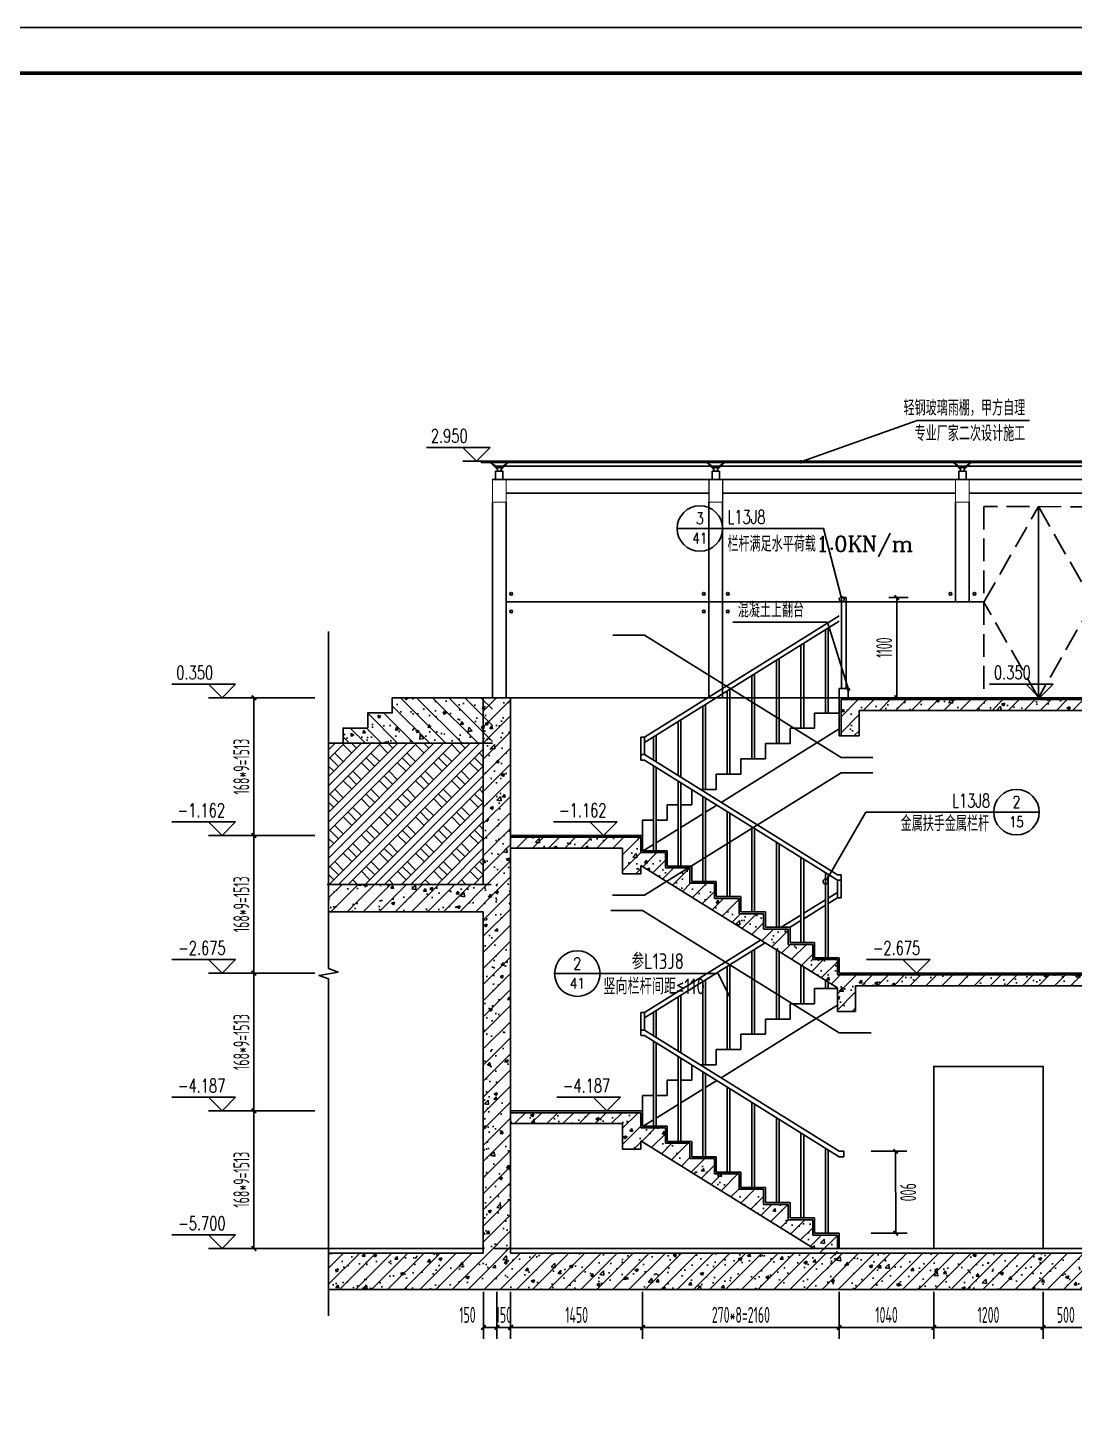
# Model space of a CAD drawing. Extents: x -473190 to 2138458, y -81875 to 2633646.
# Drawn here: x 1326330 to 1337832, y -7941 to 7225 of the extents above; entities that cross this region are included whole.
import ezdxf
from ezdxf.enums import TextEntityAlignment as Align

# ---------------------------------------------------------------- set-up
doc = ezdxf.new("R2010")
doc.units = 0
doc.header["$LTSCALE"] = 1000
doc.linetypes.add('__DASH', pattern=[0.35, 0.25, -0.1])
doc.linetypes.add('DOTE', pattern=[2.42, 2, -0.2, 0.02, -0.2])
for name, color, linetype in [('AXIS', 3, 'Continuous'), ('DIM_IDEN', 3, 'Continuous'), ('DIM_LEAD', 3, 'Continuous'), ('DIM_SYMB', 3, 'Continuous'), ('DOTE', 1, 'DOTE'), ('E_WINDOW', 4, 'Continuous'), ('ECA_TK', 7, 'Continuous'), ('PUB_DIM', 3, 'Continuous'), ('PUB_HATCH', 8, 'Continuous'), ('PUB_TEXT', 7, 'Continuous'), ('RF-QT', 30, 'Continuous'), ('S_E_STAIR', 4, 'Continuous'), ('S_STAIR', 2, 'Continuous'), ('S_SURFACE', 6, 'Continuous'), ('tk', 7, 'Continuous'), ('WALL', 9, 'Continuous')]:
    doc.layers.add(name, color=color, linetype=linetype)
doc.styles.add('_TCH_DIM', font='SIMPLEX', dxfattribs={"bigfont": 'GBCBIG'})
doc.styles.add('_TCH_DIM_T3', font='tssdeng.shx', dxfattribs={"width": 0.564706, "bigfont": '@@@tssdchn.shx'})
doc.styles.add('_TCH_LABEL', font='COMPLEX', dxfattribs={"bigfont": 'GBCBIG'})
doc.styles.add('TYDG_02', font='TSSDENG', dxfattribs={"width": 0.8, "bigfont": 'TSSDCHN'})
doc.dimstyles.new('_TCH_ARCH&&50', dxfattribs={"dimtxt": 175, "dimasz": 50, "dimexe": 125, "dimexo": 150, "dimgap": 50, "dimtad": 1, "dimdec": 0, "dimzin": 0, "dimdsep": 46, "dimtxsty": '_TCH_DIM_T3', "dimblk": 'ARCHTICK', "dimcen": 0.09, "dimclrt": 7, "dimazin": 2, "dimtfac": 1, "dimtdec": 0, "dimtix": 1, "dimtmove": 2, "dimatfit": 3, "dimfxl": 0, "dimtolj": 1, "dimtzin": 0, "dimarcsym": 0})
pattern_1 = [(45, (-290, -2e-05), (-88.388348, 88.388348), []), (50, (-290, -2e-05), (358.63009, -31.37607), [37.5, -412.5]), (355, (-290, -2e-05), (-69.37567, 376.09607), [30, -330]), (100.4514, (-260.1, -2.6), (289.25469, 344.71977), [31.8701, -350.57106]), (46.1842, (-290, 100), (533.62052, -82.7595), [56.25, -618.75]), (96.6356, (-245.53, 93.1), (467.33135, 487.05894), [47.80514, -525.8565]), (351.1842, (-290, 100), (467.33097, 487.0593), [45, -495]), (21, (-240, 75), (298.453526, -201.309445), [37.5, -412.5]), (326, (-240, 75), (121.65767, 362.57502), [30, -330]), (71.4514, (-215.13, 58.22), (420.11131, 161.26525), [31.8701, -350.57106]), (37.5, (-290, -2e-05), (6.079928, 166.446927), [0, -326, 0, -335, 0, -331.25]), (7.5, (-290, -2e-05), (131.534769, 197.205856), [0, -191, 0, -318.5, 0, -126.25]), (327.5, (-401.5, -2e-05), (266.911218, -11.277436), [0, -125, 0, -390, 0, -517.5]), (317.5, (-451.5, -2e-05), (291.593085, 50.05249), [0, -162.5, 0, -259, 0, -367.5])]
pattern_2 = [(45, (-477544.96, -71625.69), (-88.388348, 88.388348), []), (50, (-477544.96, -71625.7), (358.63009, -31.376067), [37.5, -412.5]), (355, (-477544.96, -71625.7), (-69.37567, 376.09607), [30, -330]), (100.4514, (-477515.08, -71628.3), (289.25469, 344.71977), [31.870095, -350.571056]), (46.1842, (-477544.96, -71525.7), (533.62052, -82.75951), [56.25, -618.75]), (96.6356, (-477500.5, -71532.6), (467.33135, 487.05894), [47.80514, -525.8565]), (351.1842, (-477544.96, -71525.7), (467.33097, 487.0593), [45, -495]), (21, (-477494.96, -71550.7), (298.453526, -201.309445), [37.5, -412.5]), (326, (-477494.96, -71550.7), (121.657666, 362.57502), [30, -330]), (71.4514, (-477470.1, -71567.47), (420.111314, 161.26525), [31.870095, -350.571056]), (37.5, (-477544.96, -71625.69), (6.079928, 166.446927), [0, -326, 0, -335, 0, -331.25]), (7.5, (-477544.96, -71625.69), (131.534769, 197.205856), [0, -191, 0, -318.5, 0, -126.25]), (327.5, (-477656.46, -71625.69), (266.911218, -11.277436), [0, -125, 0, -390, 0, -517.5]), (317.5, (-477706.46, -71625.7), (291.593085, 50.05249), [0, -162.5, 0, -259, 0, -367.5])]

# ---------------------------------------------------------------- blocks, each defined once
blk = doc.blocks.new('10B_A1E图框')
at = {"layer": 'ECA_TK'}
blk.add_lwpolyline([(0, 0), (841, 0), (841, 594), (0, 594)], close=True, dxfattribs=at)
at = {"layer": 'ECA_TK', "const_width": 0.8}
blk.add_lwpolyline([(831, 10), (831, 584), (18, 584), (18, 10)], close=True, dxfattribs=at)
blk = doc.blocks.new('A$C263E0DDE')
at = {"layer": 'DIM_IDEN'}
for p, q in [((-1427, 260), (-1927, 260)), ((-130, 260), (-1427, 260)), ((0, 0), (-130, 260))]:
    blk.add_line(p, q, dxfattribs=at)
for centre, radius in [((-1677, 260), 250), ((0, 0), 0)]:
    blk.add_circle(centre, radius, dxfattribs=at)
at = {"layer": 'PUB_TEXT', "style": 'TYDG_02', "width": 0.8}
for s, p in [('参L13J8', (-1078, 309)), ('竖向栏杆间距≤110', (-1391, 33))]:
    blk.add_text(s, height=175, dxfattribs=at).set_placement(p)
at = {"layer": 'PUB_TEXT', "style": '_TCH_LABEL'}
for s, height, p, p2 in [('2', 131, (-1721, 306), (-1634, 306)), ('41', 114.4, (-1759, 96), (-1596, 96))]:
    blk.add_text(s, height=height, dxfattribs=at).set_placement(p, p2, align=Align.FIT)
blk = doc.blocks.new('6300')
at = {"layer": 'DIM_SYMB'}
for p, q in [((-83406, 375956), (-82128, 376411)), ((-82128, 376411), (-80896, 376411))]:
    blk.add_line(p, q, dxfattribs=at)
at = {"layer": 'DIM_SYMB', "const_width": 20}
blk.add_lwpolyline([(-83415, 375952, 1), (-83397, 375959, 1)], format="xyb", close=True, dxfattribs=at)
at = {"layer": 'E_WINDOW'}
for p, q in [((-79874, 375963), (-86921, 375964)), ((-86921, 375950), (-86921, 375964)), ((-79874, 375949), (-86921, 375950)), ((-79874, 375949), (-79874, 375963)), ((-80121, 375762), (-86796, 375763)), ((-84417, 375613), (-86646, 375613)), ((-81707, 375613), (-84267, 375613)), ((-80121, 375612), (-81557, 375613)), ((-86796, 373364), (-86796, 375513)), ((-86646, 373364), (-86646, 375513)), ((-84417, 373363), (-84417, 375513)), ((-84267, 373363), (-84267, 375513)), ((-81707, 374418), (-81707, 375513)), ((-81557, 374418), (-81557, 375513)), ((-80796, 373365), (-80796, 375464)), ((-80121, 373364), (-80121, 375512)), ((-79996, 373364), (-79996, 375512))]:
    blk.add_line(p, q, dxfattribs=at)
at = {"layer": 'E_WINDOW', "linetype": 'Continuous'}
for p, q in [((-86741, 375893), (-86818, 375950)), ((-86741, 375873), (-86818, 375950)), ((-86763, 375909), (-86680, 375909)), ((-86726, 375964), (-86726, 375950)), ((-86726, 375909), (-86726, 375893)), ((-86716, 375964), (-86716, 375950)), ((-86716, 375909), (-86716, 375893)), ((-86701, 375893), (-86624, 375950)), ((-86701, 375873), (-86624, 375950)), ((-86665, 375909), (-80121, 375908)), ((-84362, 375893), (-84439, 375950)), ((-84362, 375873), (-84439, 375950)), ((-84347, 375964), (-84347, 375950)), ((-84347, 375909), (-84347, 375893)), ((-84337, 375964), (-84337, 375950)), ((-84337, 375909), (-84337, 375893)), ((-84322, 375893), (-84245, 375950)), ((-84322, 375873), (-84245, 375950)), ((-81652, 375893), (-81729, 375950)), ((-81652, 375873), (-81729, 375950)), ((-81637, 375964), (-81637, 375950)), ((-81637, 375909), (-81637, 375893)), ((-81627, 375964), (-81627, 375950)), ((-81627, 375909), (-81627, 375893)), ((-81612, 375893), (-81535, 375950)), ((-81612, 375873), (-81535, 375950)), ((-80066, 375892), (-80143, 375949)), ((-80066, 375872), (-80143, 375949)), ((-80088, 375908), (-80030, 375908)), ((-80076, 375963), (-80076, 375949)), ((-80076, 375908), (-80076, 375892)), ((-80066, 375963), (-80066, 375949)), ((-80066, 375908), (-80066, 375892)), ((-80051, 375892), (-79974, 375949)), ((-80051, 375872), (-79974, 375949)), ((-86646, 374419), (-81892, 374418)), ((-81892, 374418), (-81396, 374419)), ((-80196, 374418), (-80121, 374418))]:
    blk.add_line(p, q, dxfattribs=at)
at = {"layer": 'E_WINDOW', "linetype": '__DASH'}
for p, q in [((-81396, 374414), (-80796, 375464)), ((-80796, 375464), (-80196, 374413)), ((-80796, 373365), (-81396, 374414)), ((-80196, 374413), (-80796, 373365))]:
    blk.add_line(p, q, dxfattribs=at)
at = {"layer": 'E_WINDOW', "linetype": 'Continuous'}
for points in [[(-86761, 375763), (-86761, 375853), (-86681, 375853), (-86681, 375763)], [(-86701, 375853), (-86701, 375893), (-86741, 375893), (-86741, 375853)], [(-84382, 375763), (-84382, 375853), (-84302, 375853), (-84302, 375763)], [(-84322, 375853), (-84322, 375893), (-84362, 375893), (-84362, 375853)], [(-81672, 375763), (-81672, 375853), (-81592, 375853), (-81592, 375763)], [(-81612, 375853), (-81612, 375893), (-81652, 375893), (-81652, 375853)], [(-80086, 375762), (-80086, 375852), (-80031, 375852), (-80031, 375762)], [(-80051, 375852), (-80051, 375892), (-80066, 375892), (-80066, 375852)]]:
    blk.add_lwpolyline(points, close=True, dxfattribs=at)
at = {"layer": 'E_WINDOW', "const_width": 12.5}
for points in [[(-86646, 375763), (-86796, 375763), (-86796, 375513), (-86646, 375513)], [(-84267, 375763), (-84417, 375763), (-84417, 375513), (-84267, 375513)], [(-81557, 375763), (-81707, 375763), (-81707, 375513), (-81557, 375513)], [(-79996, 375762), (-80121, 375762), (-80121, 375512), (-79996, 375512)]]:
    blk.add_lwpolyline(points, close=True, dxfattribs=at)
at = {"layer": 'E_WINDOW', "linetype": '__DASH'}
blk.add_lwpolyline([(-80196, 373364), (-80196, 375463), (-81396, 375464), (-81396, 373365), (-80196, 373364)], dxfattribs=at)
at = {"layer": 'E_WINDOW', "linetype": 'Continuous'}
for centre in [(-86589, 374507), (-84474, 374507), (-84210, 374507), (-81764, 374507), (-81500, 374507), (-80178, 374506), (-86589, 374313), (-84474, 374313), (-84210, 374313), (-80178, 374312)]:
    blk.add_circle(centre, 15, dxfattribs=at)
at = {"layer": 'PUB_TEXT', "style": '_TCH_DIM'}
for s, height, p in [('轻钢玻璃雨棚，甲方自理', 168.79, (-82279, 376464)), ('专业厂家二次设计施工', 168.8, (-82157, 376184))]:
    blk.add_text(s, height=height, dxfattribs=at).set_placement(p)
blk = doc.blocks.new('DSF')
at = {"layer": 'PUB_HATCH'}
h = blk.add_hatch(dxfattribs=at)
h.set_pattern_fill('钢筋混凝土', color=256, scale=50, style=0)
h.set_pattern_definition(pattern_1)
h.paths.add_polyline_path([(1269257, 159731), (1271927, 159731), (1271927, 159611), (1269457, 159611), (1269457, 159331), (1269257, 159331)])
h = blk.add_hatch(dxfattribs=at)
h.set_pattern_fill('钢筋混凝土', color=256, scale=50, style=0)
h.set_pattern_definition(pattern_1)
h.paths.add_polyline_path([(1267057, 158218), (1265627, 158218), (1265627, 158098), (1266857, 158098), (1266857, 157818), (1267057, 157818)])
h = blk.add_hatch(dxfattribs=at)
h.set_pattern_fill('钢筋混凝土', color=256, scale=50, style=0)
h.set_pattern_definition(pattern_1)
h.paths.add_polyline_path([(1269217, 156706), (1269217, 156874), (1268947, 156874), (1268947, 157042), (1268677, 157042), (1268677, 157210), (1268407, 157210), (1268407, 157378), (1268137, 157378), (1268137, 157546), (1267867, 157546), (1267867, 157714), (1267597, 157714), (1267597, 157882), (1267327, 157882), (1267327, 158050), (1267057, 158050), (1267057, 158098), (1267057, 157909), (1269217, 156564)])
h = blk.add_hatch(dxfattribs=at)
h.set_pattern_fill('钢筋混凝土', color=256, scale=50, style=0)
h.set_pattern_definition(pattern_1)
h.paths.add_polyline_path([(1269217, 156706), (1271927, 156706), (1271927, 156586), (1269417, 156586), (1269417, 156306), (1269217, 156306)])
h = blk.add_hatch(dxfattribs=at)
h.set_pattern_fill('钢筋混凝土', color=256, scale=50, style=0)
h.set_pattern_definition(pattern_1)
h.paths.add_polyline_path([(1267057, 155193), (1265627, 155193), (1265627, 155073), (1266857, 155073), (1266857, 154793), (1267057, 154793)])
h = blk.add_hatch(dxfattribs=at)
h.set_pattern_fill('钢筋混凝土', color=256, scale=50, style=0)
h.set_pattern_definition(pattern_1)
h.paths.add_polyline_path([(1269217, 153681), (1269217, 153849), (1268947, 153849), (1268947, 154017), (1268677, 154017), (1268677, 154185), (1268407, 154185), (1268407, 154353), (1268137, 154353), (1268137, 154521), (1267867, 154521), (1267867, 154689), (1267597, 154689), (1267597, 154857), (1267327, 154857), (1267327, 155025), (1267057, 155025), (1267057, 155073), (1267057, 154884), (1269217, 153539)])
at = {"layer": 'S_E_STAIR'}
for p, q in [((1267097, 159319), (1269237, 160651)), ((1267097, 159259), (1269237, 160591)), ((1269087, 159583), (1269087, 160498)), ((1269117, 159583), (1269117, 160516)), ((1268817, 159415), (1268817, 160329)), ((1268847, 159415), (1268847, 160348)), ((1268547, 159247), (1268547, 160161)), ((1268577, 159247), (1268577, 160180)), ((1268307, 159079), (1268307, 160012)), ((1268277, 159079), (1268277, 159993)), ((1268007, 158911), (1268007, 159825)), ((1268037, 158911), (1268037, 159844)), ((1267737, 158743), (1267737, 159657)), ((1267767, 158743), (1267767, 159676)), ((1268967, 159415), (1268967, 159583)), ((1268967, 159583), (1269237, 159583)), ((1269237, 159583), (1269237, 159611)), ((1267467, 158896), (1267467, 159489)), ((1267497, 158877), (1267497, 159508)), ((1267939, 158601), (1269237, 159409)), ((1268697, 159247), (1268697, 159415)), ((1268697, 159415), (1268967, 159415)), ((1267057, 159126), (1267057, 159319)), ((1267057, 159319), (1267097, 159319)), ((1267097, 159319), (1267097, 159126)), ((1267197, 159064), (1267197, 159321)), ((1267227, 159045), (1267227, 159340)), ((1267057, 159066), (1267057, 159126)), ((1267057, 159126), (1267097, 159126)), ((1267097, 159126), (1267057, 159126)), ((1269217, 157806), (1267097, 159126)), ((1268427, 159079), (1268427, 159247)), ((1268427, 159247), (1268697, 159247)), ((1267097, 159066), (1267057, 159066)), ((1269217, 157746), (1267097, 159066)), ((1267197, 158070), (1267197, 159004)), ((1267227, 158070), (1267227, 158985)), ((1268157, 158911), (1268157, 159079)), ((1268157, 159079), (1268427, 159079)), ((1267467, 157902), (1267467, 158836)), ((1267497, 157902), (1267497, 158817)), ((1267887, 158743), (1267887, 158911)), ((1267887, 158911), (1268157, 158911)), ((1267617, 158575), (1267617, 158742)), ((1267713, 158743), (1267887, 158743)), ((1267737, 157734), (1267737, 158668)), ((1267767, 157734), (1267767, 158649)), ((1267347, 158406), (1267347, 158575)), ((1267347, 158575), (1267467, 158575)), ((1267497, 158575), (1267617, 158575)), ((1267767, 158494), (1267891, 158571)), ((1268007, 157566), (1268007, 158500)), ((1267077, 158238), (1267077, 158406)), ((1267077, 158406), (1267197, 158406)), ((1267227, 158406), (1267347, 158406)), ((1267497, 158326), (1267737, 158475)), ((1268037, 157566), (1268037, 158481)), ((1267227, 158158), (1267467, 158307)), ((1268277, 157398), (1268277, 158331)), ((1268307, 157398), (1268307, 158313)), ((1267077, 158065), (1267197, 158139)), ((1268547, 157230), (1268547, 158163)), ((1268577, 157230), (1268577, 158145)), ((1268817, 157062), (1268817, 157995)), ((1268847, 157062), (1268847, 157977)), ((1269087, 156894), (1269087, 157827)), ((1269117, 156894), (1269117, 157809)), ((1269217, 157806), (1269257, 157806)), ((1269257, 157746), (1269217, 157746)), ((1269217, 157746), (1269257, 157746)), ((1269217, 157553), (1269217, 157746)), ((1269257, 157806), (1269257, 157746)), ((1269257, 157746), (1269257, 157553)), ((1269117, 157551), (1269217, 157613)), ((1268847, 157383), (1269087, 157532)), ((1268847, 157323), (1269087, 157472)), ((1269117, 157491), (1269217, 157553)), ((1269257, 157553), (1269217, 157553)), ((1268601, 157230), (1268817, 157364)), ((1268697, 157230), (1268817, 157304)), ((1267097, 156294), (1268374, 157089)), ((1267097, 156234), (1268422, 157059)), ((1268307, 156054), (1268307, 156987)), ((1268547, 156222), (1268547, 156982)), ((1268277, 156054), (1268277, 156968)), ((1268577, 156222), (1268577, 156963)), ((1268007, 155886), (1268007, 156800)), ((1268037, 155886), (1268037, 156819)), ((1268817, 156390), (1268817, 156813)), ((1268847, 156390), (1268847, 156795)), ((1267737, 155717), (1267737, 156632)), ((1267767, 155717), (1267767, 156651)), ((1268967, 156390), (1268967, 156558)), ((1268967, 156558), (1269217, 156558)), ((1269087, 156558), (1269087, 156645)), ((1269117, 156558), (1269117, 156627)), ((1267467, 155871), (1267467, 156464)), ((1267497, 155852), (1267497, 156483)), ((1267939, 155576), (1269231, 156380)), ((1268697, 156222), (1268697, 156390)), ((1268697, 156390), (1268967, 156390)), ((1267057, 156101), (1267057, 156294)), ((1267057, 156294), (1267097, 156294)), ((1267097, 156294), (1267097, 156101)), ((1267197, 156039), (1267197, 156296)), ((1267227, 156020), (1267227, 156315)), ((1268427, 156054), (1268427, 156222)), ((1268427, 156222), (1268697, 156222)), ((1267057, 156041), (1267057, 156101)), ((1267057, 156101), (1267097, 156101)), ((1267097, 156101), (1267057, 156101)), ((1269237, 154769), (1267097, 156101)), ((1267097, 156041), (1267057, 156041)), ((1269237, 154709), (1267097, 156041)), ((1267197, 155045), (1267197, 155979)), ((1267227, 155045), (1267227, 155960)), ((1268157, 155886), (1268157, 156054)), ((1268157, 156054), (1268427, 156054)), ((1267467, 154877), (1267467, 155811)), ((1267497, 154877), (1267497, 155792)), ((1267887, 155717), (1267887, 155886)), ((1267887, 155886), (1268157, 155886)), ((1267617, 155549), (1267617, 155717)), ((1267713, 155717), (1267887, 155717)), ((1267737, 154709), (1267737, 155642)), ((1267767, 154709), (1267767, 155624)), ((1267347, 155381), (1267347, 155549)), ((1267347, 155549), (1267467, 155549)), ((1267497, 155549), (1267617, 155549)), ((1267767, 155469), (1267891, 155546)), ((1268007, 154541), (1268007, 155474)), ((1267077, 155213), (1267077, 155381)), ((1267077, 155381), (1267197, 155381)), ((1267227, 155381), (1267347, 155381)), ((1267497, 155301), (1267737, 155450)), ((1268037, 154541), (1268037, 155456)), ((1268277, 154373), (1268277, 155306)), ((1267227, 155133), (1267467, 155282)), ((1268307, 154373), (1268307, 155288)), ((1267077, 155040), (1267197, 155114)), ((1268547, 154205), (1268547, 155138)), ((1268577, 154205), (1268577, 155120)), ((1268817, 154037), (1268817, 154970)), ((1268847, 154037), (1268847, 154952)), ((1269087, 153869), (1269087, 154802)), ((1269117, 153869), (1269117, 154784))]:
    blk.add_line(p, q, dxfattribs=at)
for points in [[(1269262, 159851), (1269262, 160851), (1269312, 160851), (1269312, 159851), (1269262, 159851)], [(1269337, 159751), (1269337, 159851), (1269237, 159851), (1269237, 159751), (1269337, 159751)], [(1269237, 154769), (1269287, 154769), (1269287, 154709), (1269237, 154709)]]:
    blk.add_lwpolyline(points, dxfattribs=at)
at = {"layer": 'S_STAIR'}
for p, q in [((1269257, 159731), (1271977, 159731)), ((1269257, 159331), (1269257, 159731)), ((1271977, 159731), (1271977, 159611)), ((1271977, 159611), (1269457, 159611)), ((1269457, 159611), (1269457, 159331)), ((1269457, 159331), (1269257, 159331)), ((1267057, 158218), (1265627, 158218)), ((1265627, 158218), (1265627, 158098)), ((1267057, 158050), (1267057, 158218)), ((1265627, 158098), (1266857, 158098)), ((1266857, 158098), (1266857, 157818)), ((1267327, 158050), (1267057, 158050)), ((1267327, 157882), (1267327, 158050)), ((1269217, 156564), (1267057, 157909)), ((1267057, 157818), (1267057, 157909)), ((1266857, 157818), (1267057, 157818)), ((1267597, 157882), (1267327, 157882)), ((1267597, 157714), (1267597, 157882)), ((1267867, 157714), (1267597, 157714)), ((1267867, 157546), (1267867, 157714)), ((1268137, 157546), (1267867, 157546)), ((1268137, 157378), (1268137, 157546)), ((1268407, 157378), (1268137, 157378)), ((1268407, 157210), (1268407, 157378)), ((1268677, 157210), (1268407, 157210)), ((1268677, 157042), (1268677, 157210)), ((1268947, 157042), (1268677, 157042)), ((1268947, 156874), (1268947, 157042)), ((1269217, 156874), (1268947, 156874)), ((1269217, 156706), (1269217, 156874)), ((1269217, 156706), (1271977, 156706)), ((1271977, 156706), (1271977, 156586)), ((1269217, 156306), (1269217, 156564)), ((1271977, 156586), (1269417, 156586)), ((1269417, 156586), (1269417, 156306)), ((1269417, 156306), (1269217, 156306)), ((1267057, 155193), (1265627, 155193)), ((1265627, 155193), (1265627, 155073)), ((1267057, 155025), (1267057, 155193)), ((1265627, 155073), (1266857, 155073)), ((1266857, 155073), (1266857, 154793)), ((1267327, 155025), (1267057, 155025)), ((1267327, 154857), (1267327, 155025)), ((1268958, 153701), (1267057, 154884)), ((1267057, 154793), (1267057, 154884)), ((1267597, 154857), (1267327, 154857)), ((1267597, 154689), (1267597, 154857)), ((1266857, 154793), (1267057, 154793)), ((1267867, 154689), (1267597, 154689)), ((1267867, 154521), (1267867, 154689)), ((1268137, 154521), (1267867, 154521)), ((1268137, 154353), (1268137, 154521)), ((1268407, 154353), (1268137, 154353)), ((1268407, 154185), (1268407, 154353)), ((1268677, 154185), (1268407, 154185)), ((1268677, 154017), (1268677, 154185)), ((1268947, 154017), (1268677, 154017)), ((1268947, 153849), (1268947, 154017)), ((1269217, 153849), (1268947, 153849)), ((1269217, 153701), (1269217, 153849))]:
    blk.add_line(p, q, dxfattribs=at)
at = {"layer": 'S_SURFACE'}
for p, q in [((1269237, 159331), (1269237, 159751)), ((1269237, 159751), (1271977, 159751)), ((1271977, 159751), (1271977, 159731)), ((1269257, 159331), (1269237, 159331)), ((1267077, 158238), (1265627, 158238)), ((1265627, 158238), (1265627, 158218)), ((1267077, 158118), (1267077, 158238)), ((1267077, 158070), (1267077, 158118)), ((1267077, 158118), (1267077, 158118)), ((1267347, 158070), (1267077, 158070)), ((1267347, 157902), (1267347, 158070)), ((1267617, 157902), (1267347, 157902)), ((1267617, 157734), (1267617, 157902)), ((1267887, 157734), (1267617, 157734)), ((1267887, 157566), (1267887, 157734)), ((1268157, 157566), (1267887, 157566)), ((1268157, 157398), (1268157, 157566)), ((1268427, 157398), (1268157, 157398)), ((1268427, 157230), (1268427, 157398)), ((1268697, 157230), (1268427, 157230)), ((1268697, 157062), (1268697, 157230)), ((1268967, 157062), (1268697, 157062)), ((1268967, 156894), (1268967, 157062)), ((1269237, 156894), (1268967, 156894)), ((1269237, 156726), (1269237, 156894)), ((1271977, 156726), (1269237, 156726)), ((1269237, 156726), (1269237, 156726)), ((1271977, 156706), (1271977, 156726)), ((1267077, 155213), (1265627, 155213)), ((1265627, 155213), (1265627, 155193)), ((1267077, 155093), (1267077, 155213)), ((1267077, 155045), (1267077, 155093)), ((1267077, 155093), (1267077, 155093)), ((1267347, 155045), (1267077, 155045)), ((1267347, 154877), (1267347, 155045)), ((1267617, 154877), (1267347, 154877)), ((1267617, 154709), (1267617, 154877)), ((1267887, 154709), (1267617, 154709)), ((1267887, 154541), (1267887, 154709)), ((1268157, 154541), (1267887, 154541)), ((1268157, 154373), (1268157, 154541)), ((1268427, 154373), (1268157, 154373)), ((1268427, 154205), (1268427, 154373)), ((1268697, 154205), (1268427, 154205)), ((1268697, 154037), (1268697, 154205)), ((1268967, 154037), (1268697, 154037)), ((1268967, 153869), (1268967, 154037)), ((1269237, 153869), (1268967, 153869)), ((1269237, 153701), (1269237, 153869)), ((1269237, 153701), (1269237, 153701))]:
    blk.add_line(p, q, dxfattribs=at)
blk = doc.blocks.new('_ArchTick')
at = {"color": 0, "linetype": 'ByBlock', "const_width": 0.4}
blk.add_lwpolyline([(-0.5, -0.5), (0.5, 0.5)], dxfattribs=at)
blk = doc.blocks.new('*D2264')
at = {"layer": 'Defpoints', "color": 0, "transparency": 16777216}
for p in [(1335643, 965), (1335880, 965), (1335643, -135)]:
    blk.add_point(p, dxfattribs=at)
at = {"layer": 'PUB_DIM', "color": 0, "lineweight": -2, "transparency": 16777216}
for p, q in [((1335793, 965), (1336005, 965)), ((1335880, -135), (1335880, 965)), ((1335793, -135), (1336005, -135))]:
    blk.add_line(p, q, dxfattribs=at)
at = {"layer": 'PUB_DIM', "color": 0, "lineweight": -2, "transparency": 16777216, "xscale": 50, "yscale": 50, "zscale": 50}
for p, rotation in [((1335880, 965), 90), ((1335880, -135), 270)]:
    blk.add_blockref('_ArchTick', p, dxfattribs=dict(at, rotation=rotation))
at = {"layer": 'PUB_DIM', "color": 7, "transparency": 16777216, "insert": (1335742, 415), "char_height": 175, "attachment_point": 5, "rotation": 90, "style": '_TCH_DIM_T3'}
blk.add_mtext('\\A1;1100', dxfattribs=at)
blk = doc.blocks.new('*D2265')
at = {"layer": 'Defpoints', "color": 0, "transparency": 16777216}
for p in [(1335448, -5117), (1335868, -5117), (1335449, -6017)]:
    blk.add_point(p, dxfattribs=at)
at = {"layer": 'PUB_DIM', "color": 0, "lineweight": -2, "transparency": 16777216}
for p, q in [((1335598, -5117), (1335993, -5117)), ((1335869, -6017), (1335868, -5117)), ((1335599, -6017), (1335994, -6017))]:
    blk.add_line(p, q, dxfattribs=at)
at = {"layer": 'PUB_DIM', "color": 0, "lineweight": -2, "transparency": 16777216, "xscale": 50, "yscale": 50, "zscale": 50}
for p, rotation in [((1335868, -5117), 90.05237707317714), ((1335869, -6017), 270.0523770731771)]:
    blk.add_blockref('_ArchTick', p, dxfattribs=dict(at, rotation=rotation))
at = {"layer": 'PUB_DIM', "color": 7, "transparency": 16777216, "insert": (1336006, -5567), "char_height": 175, "attachment_point": 5, "rotation": 270.0524, "style": '_TCH_DIM_T3'}
blk.add_mtext('\\A1;900', dxfattribs=at)
blk = doc.blocks.new('*D2268')
at = {"layer": 'Defpoints', "color": 0, "transparency": 16777216}
for p in [(1337488, -6511), (1337988, -6511), (1337988, -7052)]:
    blk.add_point(p, dxfattribs=at)
at = {"layer": 'PUB_DIM', "color": 0, "lineweight": -2, "transparency": 16777216}
for p, q in [((1337488, -6661), (1337488, -7177)), ((1337988, -6661), (1337988, -7177)), ((1337488, -7052), (1337988, -7052))]:
    blk.add_line(p, q, dxfattribs=at)
at = {"layer": 'PUB_DIM', "color": 0, "lineweight": -2, "transparency": 16777216, "xscale": 50, "yscale": 50, "zscale": 50, "rotation": 180}
blk.add_blockref('_ArchTick', (1337488, -7052), dxfattribs=at)
at = {"layer": 'PUB_DIM', "color": 0, "lineweight": -2, "transparency": 16777216, "xscale": 50, "yscale": 50, "zscale": 50}
blk.add_blockref('_ArchTick', (1337988, -7052), dxfattribs=at)
at = {"layer": 'PUB_DIM', "color": 7, "transparency": 16777216, "insert": (1337738, -6914), "char_height": 175, "attachment_point": 5, "style": '_TCH_DIM_T3'}
blk.add_mtext('\\A1;500', dxfattribs=at)
blk = doc.blocks.new('*D2269')
at = {"layer": 'Defpoints', "color": 0, "transparency": 16777216}
for p in [(1336288, -6511), (1337488, -6511), (1337488, -7052)]:
    blk.add_point(p, dxfattribs=at)
at = {"layer": 'PUB_DIM', "color": 0, "lineweight": -2, "transparency": 16777216}
for p, q in [((1336288, -6661), (1336288, -7177)), ((1337488, -6661), (1337488, -7177)), ((1336288, -7052), (1337488, -7052))]:
    blk.add_line(p, q, dxfattribs=at)
at = {"layer": 'PUB_DIM', "color": 0, "lineweight": -2, "transparency": 16777216, "xscale": 50, "yscale": 50, "zscale": 50, "rotation": 180}
blk.add_blockref('_ArchTick', (1336288, -7052), dxfattribs=at)
at = {"layer": 'PUB_DIM', "color": 0, "lineweight": -2, "transparency": 16777216, "xscale": 50, "yscale": 50, "zscale": 50}
blk.add_blockref('_ArchTick', (1337488, -7052), dxfattribs=at)
at = {"layer": 'PUB_DIM', "color": 7, "transparency": 16777216, "insert": (1336888, -6914), "char_height": 175, "attachment_point": 5, "style": '_TCH_DIM_T3'}
blk.add_mtext('\\A1;1200', dxfattribs=at)
blk = doc.blocks.new('*D2270')
at = {"layer": 'Defpoints', "color": 0, "transparency": 16777216}
for p in [(1335248, -6511), (1336288, -6511), (1336288, -7052)]:
    blk.add_point(p, dxfattribs=at)
at = {"layer": 'PUB_DIM', "color": 0, "lineweight": -2, "transparency": 16777216}
for p, q in [((1335248, -6661), (1335248, -7177)), ((1336288, -6661), (1336288, -7177)), ((1335248, -7052), (1336288, -7052))]:
    blk.add_line(p, q, dxfattribs=at)
at = {"layer": 'PUB_DIM', "color": 0, "lineweight": -2, "transparency": 16777216, "xscale": 50, "yscale": 50, "zscale": 50, "rotation": 180}
blk.add_blockref('_ArchTick', (1335248, -7052), dxfattribs=at)
at = {"layer": 'PUB_DIM', "color": 0, "lineweight": -2, "transparency": 16777216, "xscale": 50, "yscale": 50, "zscale": 50}
blk.add_blockref('_ArchTick', (1336288, -7052), dxfattribs=at)
at = {"layer": 'PUB_DIM', "color": 7, "transparency": 16777216, "insert": (1335768, -6914), "char_height": 175, "attachment_point": 5, "style": '_TCH_DIM_T3'}
blk.add_mtext('\\A1;1040', dxfattribs=at)
blk = doc.blocks.new('*D2271')
at = {"layer": 'Defpoints', "color": 0, "transparency": 16777216}
for p in [(1333088, -6511), (1335248, -6511), (1335248, -7052)]:
    blk.add_point(p, dxfattribs=at)
at = {"layer": 'PUB_DIM', "color": 0, "lineweight": -2, "transparency": 16777216}
for p, q in [((1333088, -6661), (1333088, -7177)), ((1335248, -6661), (1335248, -7177)), ((1333088, -7052), (1335248, -7052))]:
    blk.add_line(p, q, dxfattribs=at)
at = {"layer": 'PUB_DIM', "color": 0, "lineweight": -2, "transparency": 16777216, "xscale": 50, "yscale": 50, "zscale": 50, "rotation": 180}
blk.add_blockref('_ArchTick', (1333088, -7052), dxfattribs=at)
at = {"layer": 'PUB_DIM', "color": 0, "lineweight": -2, "transparency": 16777216, "xscale": 50, "yscale": 50, "zscale": 50}
blk.add_blockref('_ArchTick', (1335248, -7052), dxfattribs=at)
at = {"layer": 'PUB_DIM', "color": 7, "transparency": 16777216, "insert": (1334168, -6914), "char_height": 175, "attachment_point": 5, "style": '_TCH_DIM_T3'}
blk.add_mtext('\\A1;270*8=2160', dxfattribs=at)
blk = doc.blocks.new('*D2272')
at = {"layer": 'Defpoints', "color": 0, "transparency": 16777216}
for p in [(1331638, -6511), (1333088, -6511), (1333088, -7052)]:
    blk.add_point(p, dxfattribs=at)
at = {"layer": 'PUB_DIM', "color": 0, "lineweight": -2, "transparency": 16777216}
for p, q in [((1331638, -6661), (1331638, -7177)), ((1333088, -6661), (1333088, -7177)), ((1331638, -7052), (1333088, -7052))]:
    blk.add_line(p, q, dxfattribs=at)
at = {"layer": 'PUB_DIM', "color": 0, "lineweight": -2, "transparency": 16777216, "xscale": 50, "yscale": 50, "zscale": 50, "rotation": 180}
blk.add_blockref('_ArchTick', (1331638, -7052), dxfattribs=at)
at = {"layer": 'PUB_DIM', "color": 0, "lineweight": -2, "transparency": 16777216, "xscale": 50, "yscale": 50, "zscale": 50}
blk.add_blockref('_ArchTick', (1333088, -7052), dxfattribs=at)
at = {"layer": 'PUB_DIM', "color": 7, "transparency": 16777216, "insert": (1332363, -6914), "char_height": 175, "attachment_point": 5, "style": '_TCH_DIM_T3'}
blk.add_mtext('\\A1;1450', dxfattribs=at)
blk = doc.blocks.new('*D2273')
at = {"layer": 'Defpoints', "color": 0, "transparency": 16777216}
for p in [(1331488, -6511), (1331638, -6511), (1331638, -7052)]:
    blk.add_point(p, dxfattribs=at)
at = {"layer": 'PUB_DIM', "color": 0, "lineweight": -2, "transparency": 16777216}
for p, q in [((1331488, -6661), (1331488, -7177)), ((1331638, -6661), (1331638, -7177)), ((1331488, -7052), (1331438, -7052)), ((1331488, -7052), (1331638, -7052)), ((1331638, -7052), (1331688, -7052))]:
    blk.add_line(p, q, dxfattribs=at)
at = {"layer": 'PUB_DIM', "color": 0, "lineweight": -2, "transparency": 16777216, "xscale": 50, "yscale": 50, "zscale": 50}
blk.add_blockref('_ArchTick', (1331488, -7052), dxfattribs=at)
at = {"layer": 'PUB_DIM', "color": 0, "lineweight": -2, "transparency": 16777216, "xscale": 50, "yscale": 50, "zscale": 50, "rotation": 180}
blk.add_blockref('_ArchTick', (1331638, -7052), dxfattribs=at)
at = {"layer": 'PUB_DIM', "color": 7, "transparency": 16777216, "insert": (1331563, -6914), "char_height": 175, "attachment_point": 5, "style": '_TCH_DIM_T3'}
blk.add_mtext('\\A1;150', dxfattribs=at)
blk = doc.blocks.new('*D2274')
at = {"layer": 'Defpoints', "color": 0, "transparency": 16777216}
for p in [(1331338, -6511), (1331488, -6511), (1331488, -7052)]:
    blk.add_point(p, dxfattribs=at)
at = {"layer": 'PUB_DIM', "color": 0, "lineweight": -2, "transparency": 16777216}
for p, q in [((1331338, -6661), (1331338, -7177)), ((1331488, -6661), (1331488, -7177)), ((1331338, -7052), (1331488, -7052))]:
    blk.add_line(p, q, dxfattribs=at)
at = {"layer": 'PUB_DIM', "color": 0, "lineweight": -2, "transparency": 16777216, "xscale": 50, "yscale": 50, "zscale": 50, "rotation": 180}
blk.add_blockref('_ArchTick', (1331338, -7052), dxfattribs=at)
at = {"layer": 'PUB_DIM', "color": 0, "lineweight": -2, "transparency": 16777216, "xscale": 50, "yscale": 50, "zscale": 50}
blk.add_blockref('_ArchTick', (1331488, -7052), dxfattribs=at)
at = {"layer": 'PUB_DIM', "color": 7, "transparency": 16777216, "insert": (1331163, -6914), "char_height": 175, "attachment_point": 5, "style": '_TCH_DIM_T3'}
blk.add_mtext('\\A1;150', dxfattribs=at)
blk = doc.blocks.new('*D2275')
at = {"layer": 'AXIS', "color": 0, "lineweight": -2, "transparency": 16777216}
for p, q in [((1329488, -4673), (1328692, -4673)), ((1328817, -6186), (1328817, -4673)), ((1329488, -6186), (1328692, -6186))]:
    blk.add_line(p, q, dxfattribs=at)
at = {"layer": 'Defpoints', "color": 0, "transparency": 16777216}
for p in [(1328817, -4673), (1329638, -4673), (1329638, -6186)]:
    blk.add_point(p, dxfattribs=at)
at = {"layer": 'AXIS', "color": 0, "lineweight": -2, "transparency": 16777216, "xscale": 50, "yscale": 50, "zscale": 50}
for p, rotation in [((1328817, -4673), 90), ((1328817, -6186), 270)]:
    blk.add_blockref('_ArchTick', p, dxfattribs=dict(at, rotation=rotation))
at = {"layer": 'AXIS', "color": 7, "transparency": 16777216, "insert": (1328679, -5429), "char_height": 175, "attachment_point": 5, "rotation": 90, "style": '_TCH_DIM_T3'}
blk.add_mtext('\\A1;168*9=1513', dxfattribs=at)
blk = doc.blocks.new('*D2276')
at = {"layer": 'AXIS', "color": 0, "lineweight": -2, "transparency": 16777216}
for p, q in [((1329488, -3160), (1328692, -3160)), ((1328817, -4673), (1328817, -3160)), ((1329488, -4673), (1328692, -4673))]:
    blk.add_line(p, q, dxfattribs=at)
at = {"layer": 'Defpoints', "color": 0, "transparency": 16777216}
for p in [(1328817, -3160), (1329638, -3160), (1329638, -4673)]:
    blk.add_point(p, dxfattribs=at)
at = {"layer": 'AXIS', "color": 0, "lineweight": -2, "transparency": 16777216, "xscale": 50, "yscale": 50, "zscale": 50}
for p, rotation in [((1328817, -3160), 90), ((1328817, -4673), 270)]:
    blk.add_blockref('_ArchTick', p, dxfattribs=dict(at, rotation=rotation))
at = {"layer": 'AXIS', "color": 7, "transparency": 16777216, "insert": (1328679, -3917), "char_height": 175, "attachment_point": 5, "rotation": 90, "style": '_TCH_DIM_T3'}
blk.add_mtext('\\A1;168*9=1513', dxfattribs=at)
blk = doc.blocks.new('*D2277')
at = {"layer": 'AXIS', "color": 0, "lineweight": -2, "transparency": 16777216}
for p, q in [((1329488, -1648), (1328692, -1648)), ((1328817, -3160), (1328817, -1648)), ((1329488, -3160), (1328692, -3160))]:
    blk.add_line(p, q, dxfattribs=at)
at = {"layer": 'Defpoints', "color": 0, "transparency": 16777216}
for p in [(1328817, -1648), (1329638, -1648), (1329638, -3160)]:
    blk.add_point(p, dxfattribs=at)
at = {"layer": 'AXIS', "color": 0, "lineweight": -2, "transparency": 16777216, "xscale": 50, "yscale": 50, "zscale": 50}
for p, rotation in [((1328817, -1648), 90), ((1328817, -3160), 270)]:
    blk.add_blockref('_ArchTick', p, dxfattribs=dict(at, rotation=rotation))
at = {"layer": 'AXIS', "color": 7, "transparency": 16777216, "insert": (1328679, -2404), "char_height": 175, "attachment_point": 5, "rotation": 90, "style": '_TCH_DIM_T3'}
blk.add_mtext('\\A1;168*9=1513', dxfattribs=at)
blk = doc.blocks.new('*D2278')
at = {"layer": 'AXIS', "color": 0, "lineweight": -2, "transparency": 16777216}
for p, q in [((1329488, -136), (1328692, -136)), ((1328817, -1648), (1328817, -136)), ((1329488, -1648), (1328692, -1648))]:
    blk.add_line(p, q, dxfattribs=at)
at = {"layer": 'Defpoints', "color": 0, "transparency": 16777216}
for p in [(1328817, -136), (1329638, -136), (1329638, -1648)]:
    blk.add_point(p, dxfattribs=at)
at = {"layer": 'AXIS', "color": 0, "lineweight": -2, "transparency": 16777216, "xscale": 50, "yscale": 50, "zscale": 50}
for p, rotation in [((1328817, -136), 90), ((1328817, -1648), 270)]:
    blk.add_blockref('_ArchTick', p, dxfattribs=dict(at, rotation=rotation))
at = {"layer": 'AXIS', "color": 7, "transparency": 16777216, "insert": (1328679, -892), "char_height": 175, "attachment_point": 5, "rotation": 90, "style": '_TCH_DIM_T3'}
blk.add_mtext('\\A1;168*9=1513', dxfattribs=at)

msp = doc.modelspace()

# ---------------------------------------------------------------- hatches: boundary and pattern name
at = {"layer": 'PUB_HATCH'}
h = msp.add_hatch(dxfattribs=at)
h.set_pattern_fill('钢筋混凝土', color=256, scale=50, style=0)
h.set_pattern_definition([(135, (4891686.28, 1426712.5), (88.3883476, 88.3883476), []), (130, (4891686.28, 1426712.5), (-358.630091, -31.376067), [37.5, -412.5]), (185, (4891686.28, 1426712.5), (69.375667, 376.096067), [30, -330]), (79.5486, (4891656.4, 1426709.88), (-289.25469, 344.71977), [31.870095, -350.571056]), (133.8158, (4891686.3, 1426812.5), (-533.620524, -82.759507), [56.25, -618.75]), (83.3644, (4891641.8, 1426805.6), (-467.33135, 487.058935), [47.805144, -525.8565]), (188.8158, (4891686.3, 1426812.5), (-467.33097, 487.0593), [45, -495]), (159, (4891636.28, 1426787.5), (-298.453526, -201.309445), [37.5, -412.5]), (214, (4891636.28, 1426787.5), (-121.657666, 362.575023), [30, -330]), (108.5486, (4891611.4, 1426770.72), (-420.111314, 161.265248), [31.870095, -350.571056]), (142.5, (4891686.28, 1426712.5), (-6.0799277, 166.446927), [0, -326, 0, -335, 0, -331.25]), (172.5, (4891686.28, 1426712.5), (-131.534769, 197.205856), [0, -191, 0, -318.5, 0, -126.25]), (212.5, (4891797.78, 1426712.5), (-266.911218, -11.277436), [0, -125, 0, -390, 0, -517.5]), (222.5, (4891847.78, 1426712.5), (-291.593085, 50.052491), [0, -162.5, 0, -259, 0, -367.5])])
h.paths.add_polyline_path([(1331437.8, -635.5), (1331437.8, -135.5), (1330337.8, -135.5), (1330337.8, -302.2), (1330078.1, -302.2), (1330078.1, -468.9), (1329796.3, -468.9), (1329796.3, -635.5)])
h = msp.add_hatch(dxfattribs=at)
h.set_pattern_fill('钢筋混凝土', color=256, scale=50, style=0)
h.set_pattern_definition(pattern_2)
h.paths.add_polyline_path([(1331437.8, -2285.5), (1331637.8, -2185.5), (1331637.8, -135.5), (1331337.8, -135.5), (1331337.8, -2185.5)])
h = msp.add_hatch(dxfattribs=at)
h.set_pattern_fill('夯实土壤', color=256, scale=50, angle=90, style=0)
h.set_pattern_definition([(45, (2076700.89, -393076.58), (198.69701, -198.69701), []), (45, (2076700.89, -392971.58), (198.69701, -198.69701), []), (45, (2076700.89, -392866.58), (198.69701, -198.69701), []), (315, (2076700.89, -393076.58), (-198.69701, -198.69701), [132.5, -148.5]), (315, (2076753.39, -393024.08), (-198.69701, -198.69701), [132.5, -148.5]), (315, (2076805.89, -392971.58), (-198.69701, -198.69701), [132.5, -148.5])])
h.paths.add_polyline_path([(1331337.8, -635.5), (1329637.6, -635.5), (1329637.6, -2185.5), (1331337.8, -2185.5)])
h = msp.add_hatch(dxfattribs=at)
h.set_pattern_fill('钢筋混凝土', color=256, scale=50, style=0)
h.set_pattern_definition(pattern_2)
h.paths.add_polyline_path([(1329637.6, -2485.5), (1331337.8, -2485.5), (1331437.8, -2285.5), (1331337.8, -2185.5), (1329637.6, -2185.5)])
h = msp.add_hatch(dxfattribs=at)
h.set_pattern_fill('钢筋混凝土', color=256, scale=50, style=0)
h.set_pattern_definition(pattern_2)
h.paths.add_polyline_path([(1331487.8, -6368.9), (1331637.8, -6235.5), (1331637.8, -2185.5), (1331437.8, -2285.5), (1331337.8, -2485.5), (1331337.8, -6235.5)])
h = msp.add_hatch(dxfattribs=at)
h.set_pattern_fill('钢筋混凝土', color=256, scale=50, style=0)
h.set_pattern_definition(pattern_2)
h.paths.add_polyline_path([(1331487.8, -6368.9), (1331337.8, -6235.5), (1329637.6, -6235.5), (1329637.6, -6635.5), (1331487.8, -6635.5)])
h = msp.add_hatch(dxfattribs=at)
h.set_pattern_fill('钢筋混凝土', color=256, scale=50, style=0)
h.set_pattern_definition(pattern_2)
h.paths.add_polyline_path([(1338137.8, -6368.9), (1337987.8, -6235.5), (1331637.8, -6235.5), (1331487.8, -6368.9), (1331487.8, -6635.5), (1338137.8, -6635.5)])

# ---------------------------------------------------------------- linework, layer by layer
for points in [[(1335619, -792.3), (1335268.2, -792.3), (1333109, 552.2), (1332759, 551.8)], [(1332758.2, -2304.8), (1333108.2, -2304.8), (1335268.2, -960.4), (1335618.2, -960.4)], [(1335597.8, -3817.5), (1335246.9, -3817.5), (1333087.8, -2473), (1332737.8, -2473.3)], [(1336287.8, -6185.5), (1337487.8, -6185.5), (1337487.8, -4185.5), (1336287.8, -4185.5), (1336287.8, -6185.5)]]:
    msp.add_lwpolyline(points)
at = {"layer": 'DIM_IDEN'}
for p, q in [((1333967.4, 1723.5), (1333467.4, 1723.5)), ((1335074, 1723.5), (1333967.4, 1723.5)), ((1335269.5, 973.9), (1335074, 1723.5)), ((1335111.5, -2131), (1335540, -1392.2)), ((1335540, -1392.2), (1336945.6, -1392.2)), ((1337445.6, -1392.2), (1336945.6, -1392.2))]:
    msp.add_line(p, q, dxfattribs=at)
for centre, radius in [((1333717.4, 1723.5), 250), ((1335276.5, 947.4), 27.4), ((1337195.6, -1392.2), 250), ((1335097.8, -2154.7), 27.4)]:
    msp.add_circle(centre, radius, dxfattribs=at)
at = {"layer": 'DIM_LEAD'}
for p, q in [((1335118.6, 693.6), (1334081, 693.6)), ((1335350.8, -44.9), (1335118.6, 693.6))]:
    msp.add_line(p, q, dxfattribs=at)
at = {"layer": 'DIM_LEAD', "const_width": 20}
msp.add_lwpolyline([(1335353.8, -54.5, 1), (1335347.8, -35.4, 1)], format="xyb", close=True, dxfattribs=at)
at = {"layer": 'DIM_SYMB'}
msp.add_lwpolyline([(1329637.6, 591.1), (1329637.6, -3109.7), (1329742.6, -3147.9), (1329532.6, -3184.9), (1329637.6, -3222.2), (1329637.6, -6923)], dxfattribs=at)
at = {"layer": 'DOTE', "linetype": 'DOTE'}
msp.add_line((1329038.2, -6185.5), (1340368.8, -6185.5), dxfattribs=at)
at = {"layer": 'PUB_DIM'}
for p, q in [((1331412.8, 2614.1), (1330712.8, 2614.1)), ((1331262.8, 2464.1), (1331112.8, 2614.1)), ((1331262.8, 2464.1), (1331412.8, 2614.1)), ((1331612.8, 2464.1), (1331112.8, 2464.1)), ((1328616.6, 14.5), (1327916.6, 14.5)), ((1328466.6, -135.5), (1328316.6, 14.5)), ((1328466.6, -135.5), (1328616.6, 14.5)), ((1337600.6, 14.6), (1336900.6, 14.6)), ((1337450.6, -135.4), (1337300.6, 14.6)), ((1337450.6, -135.4), (1337600.6, 14.6)), ((1328816.6, -135.5), (1328316.6, -135.5)), ((1337800.6, -135.4), (1337300.6, -135.4)), ((1328616.6, -1497.9), (1327916.6, -1497.9)), ((1328466.6, -1647.9), (1328316.6, -1497.9)), ((1328466.6, -1647.9), (1328616.6, -1497.9)), ((1332807.8, -1497.9), (1332107.8, -1497.9)), ((1332657.8, -1647.9), (1332507.8, -1497.9)), ((1332657.8, -1647.9), (1332807.8, -1497.9)), ((1328816.6, -1647.9), (1328316.6, -1647.9)), ((1333007.8, -1647.9), (1332507.8, -1647.9)), ((1328616.6, -3010.5), (1327916.6, -3010.5)), ((1328466.6, -3160.5), (1328316.6, -3010.5)), ((1328466.6, -3160.5), (1328616.6, -3010.5)), ((1336248.7, -3010.5), (1335548.7, -3010.5)), ((1336098.7, -3160.5), (1335948.7, -3010.5)), ((1336098.7, -3160.5), (1336248.7, -3010.5)), ((1328816.6, -3160.5), (1328316.6, -3160.5)), ((1337448.7, -3160.5), (1335948.7, -3160.5)), ((1328616.6, -4523), (1327916.6, -4523)), ((1328466.6, -4673), (1328316.6, -4523)), ((1328466.6, -4673), (1328616.6, -4523)), ((1332845.6, -4523), (1332145.6, -4523)), ((1332695.6, -4673), (1332545.6, -4523)), ((1332695.6, -4673), (1332845.6, -4523)), ((1328816.6, -4673), (1328316.6, -4673)), ((1333045.6, -4673), (1332545.6, -4673)), ((1328616.6, -6035.5), (1327916.6, -6035.5)), ((1328466.6, -6185.5), (1328316.6, -6035.5)), ((1328466.6, -6185.5), (1328616.6, -6035.5)), ((1328816.6, -6185.5), (1328316.6, -6185.5))]:
    msp.add_line(p, q, dxfattribs=at)
at = {"layer": 'PUB_DIM', "color": 15}
msp.add_line((1331637.8, -135.5), (1337987.8, -135.5), dxfattribs=at)
at = {"layer": 'RF-QT'}
for p, q in [((1331337.8, -2185.5), (1331337.8, -135.5)), ((1331337.8, -135.5), (1331637.8, -135.5)), ((1331637.8, -2185.5), (1331637.8, -135.5)), ((1329637.6, -2185.5), (1331337.8, -2185.5)), ((1329637.6, -2185.5), (1329637.6, -2485.5)), ((1331637.8, -6235.5), (1331637.8, -2185.5)), ((1329637.6, -2485.5), (1331337.8, -2485.5)), ((1331337.8, -6235.5), (1331337.8, -2485.5)), ((1331337.8, -6235.5), (1329637.6, -6235.5)), ((1329637.6, -6635.5), (1329637.6, -6235.5)), ((1337987.8, -6235.5), (1331637.8, -6235.5)), ((1331487.8, -6635.5), (1329637.6, -6635.5)), ((1338137.8, -6635.5), (1331487.8, -6635.5))]:
    msp.add_line(p, q, dxfattribs=at)
at = {"layer": 'S_STAIR'}
msp.add_line((1331637.7, -3415.6), (1331637.7, -3535.6), dxfattribs=at)
for points in [[(1331437.8, -135.6), (1330337.8, -135.5), (1330337.8, -302.2), (1330067.2, -302.2), (1330067.2, -468.9), (1329796.3, -468.9), (1329796.3, -635.5)], [(1329637.6, -635.5), (1331437.8, -635.5)]]:
    msp.add_lwpolyline(points, dxfattribs=at)
at = {"layer": 'S_SURFACE'}
msp.add_line((1331637.7, -3385.6), (1331637.7, -3415.6), dxfattribs=at)
msp.add_line((1331637.7, -3385.6), (1331637.7, -3415.6), dxfattribs=at)
at = {"layer": 'S_SURFACE', "color": 0}
msp.add_line((1331637.8, -6185.5), (1337787.8, -6185.5), dxfattribs=at)
msp.add_lwpolyline([(1329637.6, -6185.5), (1331337.8, -6185.5)], dxfattribs=at)
at = {"layer": 'WALL'}
msp.add_line((1329622.7, -2185.5), (1331422.9, -2185.5), dxfattribs=at)

# ---------------------------------------------------------------- block references
msp.add_blockref('DSF', (66011, -159886.3))
at = {"layer": 'PUB_DIM'}
msp.add_blockref('6300', (1418233.9, -373500), dxfattribs=at)
at = {"layer": 'PUB_DIM', "color": 0}
msp.add_blockref('A$C263E0DDE', (1334047.8, -3425.6), dxfattribs=at)
at = {"layer": 'tk', "xscale": 50, "yscale": 50, "zscale": 50}
msp.add_blockref('10B_A1E图框', (1306263.1, -22474.7), dxfattribs=at)

# ---------------------------------------------------------------- texts
at = {"layer": 'PUB_TEXT', "width": 0.705882}
for s, style, p in [('2.950', '_TCH_DIM', (1330760.8, 2666.6)), ('L13J8', '_TCH_LABEL', (1334019.9, 1776)), ('0.350', '_TCH_DIM', (1327964.6, 67)), ('0.350', '_TCH_DIM', (1336948.6, 67.1)), ('L13J8', '_TCH_LABEL', (1336488.1, -1339.7)), ('-1.162', '_TCH_DIM', (1327978.1, -1445.4)), ('-1.162', '_TCH_DIM', (1332169.3, -1445.4)), ('-2.675', '_TCH_DIM', (1327984.1, -2958)), ('-2.675', '_TCH_DIM', (1335616.2, -2958)), ('-4.187', '_TCH_DIM', (1327981.1, -4470.5)), ('-4.187', '_TCH_DIM', (1332210.1, -4470.5)), ('-5.700', '_TCH_DIM', (1327984.1, -5983))]:
    msp.add_text(s, height=148.75, dxfattribs=dict(at, style=style)).set_placement(p)
at = {"layer": 'PUB_TEXT', "style": '_TCH_LABEL'}
for s, height, p, p2 in [('3', 130.5, (1333673.9, 1769.7), (1333760.9, 1769.7)), ('41', 114.37, (1333635.7, 1560.3), (1333799.1, 1560.3)), ('2', 130.5, (1337152.1, -1345.9), (1337239.1, -1345.9)), ('15', 115.5, (1337115.9, -1556.3), (1337275.4, -1556.3))]:
    msp.add_text(s, height=height, dxfattribs=at).set_placement(p, p2, align=Align.FIT)
at = {"layer": 'PUB_TEXT'}
for s, height, style, p in [('栏杆满足水平荷载1.0KN/m', 168.794, '_TCH_LABEL', (1334019.9, 1470)), ('混凝土上翻台', 168.79, '_TCH_DIM', (1334133.5, 746.1)), ('金属扶手金属栏杆', 168.79, '_TCH_LABEL', (1335923.2, -1601.1))]:
    msp.add_text(s, height=height, dxfattribs=dict(at, style=style)).set_placement(p)

# ---------------------------------------------------------------- dimensions: what is measured, and where the dimension line sits
at = {"layer": 'AXIS'}
for base, p1, p2, picture, middle in [((1328816.6, -135.5), (1329637.6, -1647.9), (1329637.6, -135.5), '*D2278', (1328679.1, -891.7)), ((1328816.6, -1647.9), (1329637.6, -3160.5), (1329637.6, -1647.9), '*D2277', (1328679.1, -2404.2)), ((1328816.6, -3160.5), (1329637.6, -4673), (1329637.6, -3160.5), '*D2276', (1328679.1, -3916.7)), ((1328816.6, -4673), (1329637.6, -6185.5), (1329637.6, -4673), '*D2275', (1328679.1, -5429.3))]:
    dim = msp.add_linear_dim(base=base, p1=p1, p2=p2, angle=90, text='168*9=1513', dimstyle='_TCH_ARCH&&50', override={"dimgap": 0}, dxfattribs=at)
    dim.commit()
    dim.dimension.update_dxf_attribs({"geometry": picture, "text_midpoint": middle, "dimtype": 129, "text_rotation": 90})
at = {"layer": 'PUB_DIM'}
for p1, p2, distance, picture, middle in [((1335643.4, -134.9), (1335643.4, 965.1), -236.3, '*D2264', (1335742.2, 415.1)), ((1335448.6, -6017.3), (1335447.8, -5117.3), -420.4, '*D2265', (1336006.1, -5566.8)), ((1331487.8, -6510.5), (1331637.8, -6510.5), -541, '*D2273', (1331562.8, -6914)), ((1331637.8, -6510.5), (1333087.8, -6510.5), -541, '*D2272', (1332362.8, -6914)), ((1335247.8, -6510.5), (1336287.8, -6510.5), -541, '*D2270', (1335767.8, -6914)), ((1336287.8, -6510.5), (1337487.8, -6510.5), -541, '*D2269', (1336887.8, -6914)), ((1337487.8, -6510.5), (1337987.7, -6510.5), -541, '*D2268', (1337737.8, -6914))]:
    dim = msp.add_aligned_dim(p1=p1, p2=p2, distance=distance, dimstyle='_TCH_ARCH&&50', dxfattribs=at)
    dim.commit()
    dim.dimension.update_dxf_attribs({"geometry": picture, "text_midpoint": middle})
dim = msp.add_linear_dim(base=(1331487.8, -7051.5), p1=(1331337.8, -6510.5), p2=(1331487.8, -6510.5), angle=0.00001, dimstyle='_TCH_ARCH&&50', dxfattribs=at)
dim.commit()
dim.dimension.update_dxf_attribs({"geometry": '*D2274', "text_midpoint": (1331162.8, -6914), "dimtype": 129})
dim = msp.add_aligned_dim(p1=(1333087.8, -6510.5), p2=(1335247.8, -6510.5), distance=-541, text='270*8=2160', dimstyle='_TCH_ARCH&&50', dxfattribs=at)
dim.commit()
dim.dimension.update_dxf_attribs({"geometry": '*D2271', "text_midpoint": (1334167.8, -6914)})

doc.saveas('drawing.dxf')
